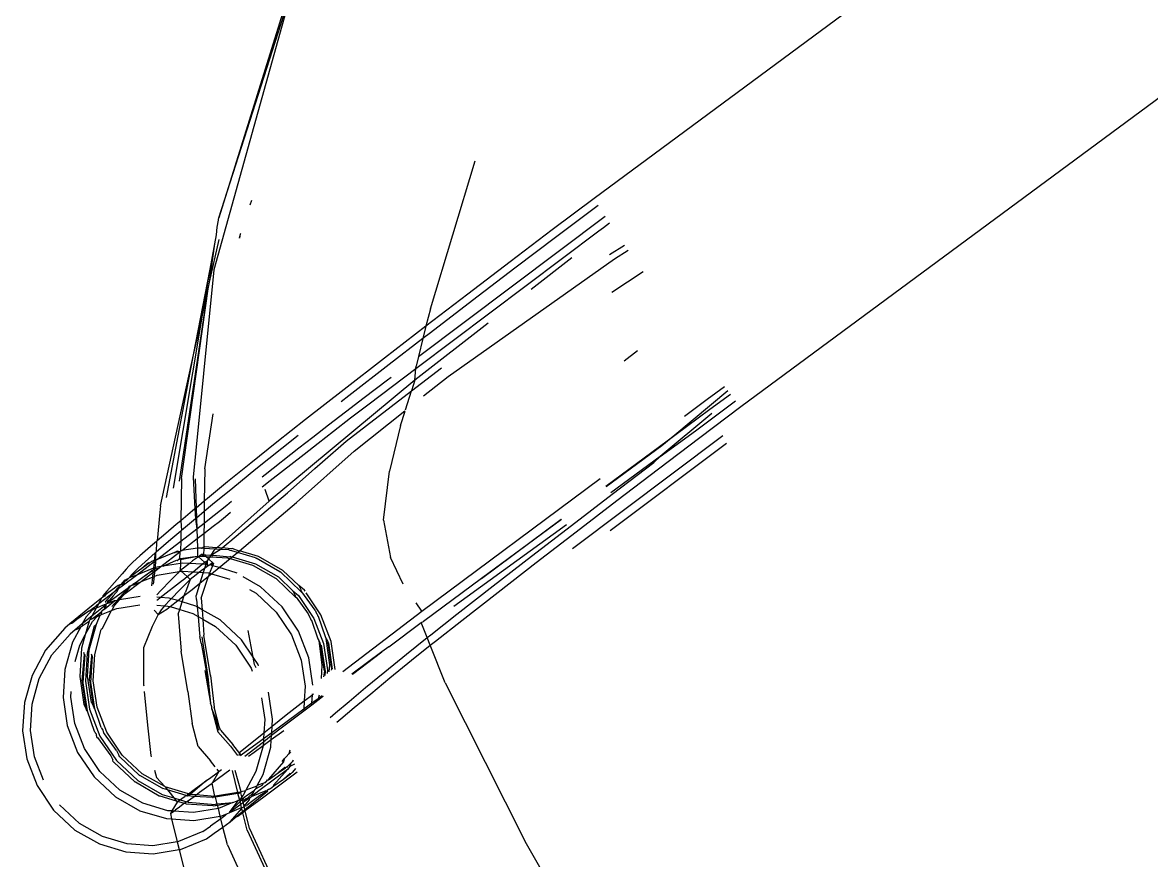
# Model space of a CAD drawing. Header units: millimetres. Extents: x -41292 to 298682, y -22072 to 33155.
# Drawn here: x 31078.5 to 31140.9, y -9449.6 to -9403.2 of the extents above; entities that cross this region are included whole.
import ezdxf

# ---------------------------------------------------------------- set-up
doc = ezdxf.new("R2010")
doc.units = ezdxf.units.MM

# ---------------------------------------------------------------- blocks, each defined once
blk = doc.blocks.new('rmfnasesx')
for p, q in [((58600.432, 6119.459), (58573.377, 6099.459)), ((58558.466, 6117.069), (58552.64, 6098.389)), ((58556.703, 6111.069), (58552.354, 6095.517)), ((58552.64, 6098.389), (58556.703, 6111.069)), ((58581.488, 6087.952), (58608.461, 6107.891)), ((58564.332, 6093.361), (58566.813, 6101.541)), ((58554.436, 6099.356), (58554.351, 6099.086)), ((58573.377, 6099.459), (58571.061, 6097.717)), ((58573.599, 6099.076), (58571.316, 6097.358)), ((58552.627, 6098.3), (58552.64, 6098.389)), ((58563.669, 6090.721), (58573.987, 6098.475)), ((58552.515, 6097.451), (58552.538, 6097.878)), ((58552.538, 6097.878), (58552.615, 6098.261)), ((58552.615, 6098.261), (58552.627, 6098.3)), ((58573.643, 6097.668), (58573.894, 6097.86)), ((58573.894, 6097.86), (58574.229, 6098.111)), ((58552.13, 6094.836), (58552.648, 6097.192)), ((58552.42, 6096.958), (58552.515, 6097.451)), ((58553.779, 6097.267), (58553.837, 6097.5)), ((58553.813, 6097.48), (58553.779, 6097.267)), ((58553.857, 6097.515), (58553.813, 6097.48)), ((58563.596, 6090.116), (58573.643, 6097.668)), ((58571.061, 6097.717), (58568.736, 6095.956)), ((58571.316, 6097.358), (58568.992, 6095.599)), ((58552.13, 6094.836), (58552.42, 6096.958)), ((58552.151, 6095.549), (58552.42, 6096.958)), ((58574.231, 6096.371), (58575.066, 6096.872)), ((58574.51, 6096.131), (58575.253, 6096.6)), ((58565.304, 6089.62), (58574.51, 6096.131)), ((58568.736, 6095.956), (58566.401, 6094.176)), ((58572.138, 6096.175), (58569.896, 6094.427)), ((58552.354, 6095.517), (58551.214, 6084.055)), ((58551.246, 6090.819), (58552.151, 6095.549)), ((58551.729, 6093.017), (58552.151, 6095.549)), ((58568.992, 6095.599), (58566.658, 6093.819)), ((58576.08, 6095.401), (58574.353, 6094.269)), ((58552.048, 6094.465), (58552.13, 6094.836)), ((58550.461, 6083.837), (58552.048, 6094.465)), ((58550.569, 6083.972), (58552.048, 6094.465)), ((58551.729, 6093.017), (58552.048, 6094.465)), ((58566.401, 6094.176), (58564.078, 6092.395)), ((58566.658, 6093.819), (58564.337, 6092.039)), ((58550.136, 6083.439), (58551.729, 6093.017)), ((58551.246, 6090.819), (58551.729, 6093.017)), ((58564.332, 6093.361), (58564.078, 6092.395)), ((58564.078, 6092.395), (58561.791, 6090.631)), ((58567.517, 6092.572), (58563.464, 6089.412)), ((58564.078, 6092.395), (58563.92, 6091.718)), ((58563.92, 6091.718), (58562.052, 6090.279)), ((58563.92, 6091.718), (58563.669, 6090.721)), ((58564.337, 6092.039), (58563.92, 6091.718)), ((58575.784, 6091.042), (58575.033, 6090.474)), ((58549.409, 6082.474), (58551.246, 6090.819)), ((58549.737, 6082.932), (58551.246, 6090.819)), ((58561.791, 6090.631), (58559.563, 6088.904)), ((58562.052, 6090.279), (58559.829, 6088.555)), ((58563.669, 6090.721), (58563.535, 6090.184)), ((58562.229, 6089.085), (58563.523, 6090.061)), ((58563.28, 6088.825), (58564.938, 6090.098)), ((58563.464, 6089.412), (58563.523, 6090.061)), ((58563.523, 6090.061), (58563.535, 6090.184)), ((58563.523, 6090.061), (58563.596, 6090.116)), ((58563.464, 6089.412), (58555.417, 6082.729)), ((58560.673, 6088.456), (58561.954, 6089.428)), ((58560.949, 6088.114), (58562.229, 6089.085)), ((58561.954, 6089.428), (58562.156, 6089.58)), ((58563.464, 6089.412), (58563.28, 6088.825)), ((58563.946, 6088.542), (58565.304, 6089.62)), ((58579.627, 6088.367), (58580.588, 6089.072)), ((58559.563, 6088.904), (58557.42, 6087.234)), ((58559.829, 6088.555), (58559.391, 6088.213)), ((58559.643, 6087.669), (58560.673, 6088.456)), ((58559.668, 6086.051), (58563.28, 6088.825)), ((58562.951, 6087.775), (58563.28, 6088.825)), ((58580.769, 6088.83), (58577.838, 6086.379)), ((58579.776, 6087.813), (58580.91, 6088.643)), ((58559.922, 6087.329), (58560.949, 6088.114)), ((58577.838, 6086.379), (58579.776, 6087.813)), ((58578.367, 6087.431), (58579.627, 6088.367)), ((58578.973, 6086.61), (58581.19, 6088.278)), ((58579.228, 6086.252), (58581.488, 6087.952)), ((58551.857, 6084.521), (58552.32, 6087.558)), ((58557.42, 6087.234), (58555.84, 6085.987)), ((58558.7, 6086.942), (58559.643, 6087.669)), ((58558.98, 6086.604), (58559.922, 6087.329)), ((58560.115, 6085.501), (58562.912, 6087.721)), ((58562.679, 6086.902), (58562.927, 6087.696)), ((58579.892, 6087.574), (58577.035, 6085.189)), ((58557.84, 6086.275), (58558.7, 6086.942)), ((58558.122, 6085.937), (58558.98, 6086.604)), ((58562.679, 6086.902), (58562.065, 6084.381)), ((58577.035, 6085.189), (58578.973, 6086.61)), ((58555.84, 6085.987), (58554.405, 6084.835)), ((58557.02, 6086.358), (58556.114, 6085.643)), ((58557.064, 6085.669), (58557.84, 6086.275)), ((58557.346, 6085.332), (58558.122, 6085.937)), ((58558.367, 6084.895), (58559.668, 6086.051)), ((58580.492, 6086.342), (58572.176, 6080.091)), ((58574.025, 6083.559), (58577.838, 6086.379)), ((58574.261, 6081.108), (58580.687, 6085.939)), ((58576.927, 6084.509), (58579.228, 6086.252)), ((58577.838, 6086.379), (58577.122, 6085.781)), ((58556.114, 6085.643), (58554.682, 6084.495)), ((58555.199, 6084.204), (58557.064, 6085.669)), ((58555.483, 6083.869), (58557.346, 6085.332)), ((58556.934, 6082.654), (58560.115, 6085.501)), ((58577.122, 6085.781), (58574.052, 6083.523)), ((58554.405, 6084.835), (58553.124, 6083.794)), ((58557.94, 6084.527), (58558.367, 6084.895)), ((58577.035, 6085.189), (58574.294, 6083.197)), ((58574.378, 6083.119), (58576.671, 6084.867)), ((58576.671, 6084.867), (58577.035, 6085.189)), ((58551.214, 6084.055), (58551.317, 6082.298)), ((58551.857, 6084.521), (58551.835, 6082.73)), ((58554.682, 6084.495), (58553.404, 6083.455)), ((58555.037, 6084.076), (58555.199, 6084.204)), ((58556.435, 6083.194), (58557.94, 6084.527)), ((58561.739, 6081.683), (58562.065, 6084.381)), ((58574.636, 6082.763), (58576.927, 6084.509)), ((58550.569, 6083.972), (58550.542, 6081.649)), ((58551.325, 6083.956), (58551.378, 6082.349)), ((58553.124, 6083.794), (58552.005, 6082.871)), ((58553.404, 6083.455), (58552.287, 6082.535)), ((58555.033, 6083.514), (58555.483, 6083.869)), ((58563.849, 6076.639), (58573.718, 6083.975)), ((58552.005, 6082.871), (58551.835, 6082.73)), ((58553.249, 6080.495), (58556.435, 6083.194)), ((58555.417, 6082.729), (58555.198, 6083.375)), ((58572.119, 6081.387), (58574.378, 6083.119)), ((58549.396, 6082.278), (58549.375, 6082.093)), ((58549.409, 6082.474), (58549.396, 6082.278)), ((58551.317, 6082.298), (58551.057, 6082.082)), ((58551.378, 6082.349), (58551.317, 6082.298)), ((58551.317, 6082.298), (58551.341, 6081.746)), ((58551.835, 6082.73), (58551.378, 6082.349)), ((58551.378, 6082.349), (58551.397, 6081.792)), ((58551.828, 6082.152), (58551.397, 6081.792)), ((58551.828, 6082.152), (58551.82, 6081.51)), ((58551.835, 6082.73), (58551.828, 6082.152)), ((58552.287, 6082.535), (58551.828, 6082.152)), ((58552.036, 6081.676), (58552.721, 6082.222)), ((58555.417, 6082.729), (58552.542, 6080.167)), ((58552.721, 6082.222), (58553.084, 6082.516)), ((58553.084, 6082.516), (58553.339, 6082.722)), ((58553.788, 6079.986), (58556.934, 6082.654)), ((58572.379, 6081.031), (58574.636, 6082.763)), ((58549.375, 6082.093), (58549.234, 6080.544)), ((58550.542, 6081.649), (58550.287, 6081.435)), ((58551.057, 6082.082), (58550.542, 6081.649)), ((58550.542, 6081.649), (58550.571, 6081.099)), ((58551.341, 6081.746), (58550.571, 6081.099)), ((58551.397, 6081.792), (58551.341, 6081.746)), ((58551.341, 6081.746), (58551.417, 6081.2)), ((58551.397, 6081.792), (58551.417, 6081.2)), ((58551.82, 6081.51), (58552.036, 6081.676)), ((58552.321, 6081.341), (58552.665, 6081.613)), ((58552.665, 6081.613), (58553.006, 6081.887)), ((58553.006, 6081.887), (58553.285, 6082.112)), ((58561.739, 6081.683), (58562.121, 6079.606)), ((58567.155, 6078.449), (58571.56, 6081.735)), ((58571.584, 6081.708), (58567.155, 6078.449)), ((58549.701, 6080.941), (58549.234, 6080.544)), ((58550.287, 6081.435), (58549.701, 6080.941)), ((58550.535, 6081.068), (58549.986, 6080.606)), ((58550.528, 6080.516), (58551.417, 6081.2)), ((58550.535, 6081.068), (58550.528, 6080.516)), ((58550.571, 6081.099), (58550.535, 6081.068)), ((58551.417, 6081.2), (58551.82, 6081.51)), ((58551.417, 6081.2), (58551.435, 6080.659)), ((58551.435, 6080.659), (58551.813, 6080.95)), ((58551.82, 6081.51), (58551.813, 6080.95)), ((58551.813, 6080.95), (58552.321, 6081.341)), ((58551.813, 6080.95), (58551.814, 6080.188)), ((58571.847, 6081.419), (58565.632, 6076.901)), ((58569.918, 6079.69), (58572.119, 6081.387)), ((58570.181, 6079.337), (58572.379, 6081.031)), ((58549.192, 6080.507), (58548.861, 6080.225)), ((58549.986, 6080.606), (58549.178, 6079.918)), ((58549.192, 6080.507), (58549.178, 6079.918)), ((58549.234, 6080.544), (58549.192, 6080.507)), ((58549.2, 6079.494), (58550.528, 6080.516)), ((58550.528, 6080.516), (58550.522, 6079.999)), ((58550.591, 6080.01), (58551.435, 6080.659)), ((58551.435, 6080.659), (58551.452, 6080.13)), ((58552.825, 6080.148), (58553.162, 6080.425)), ((58553.162, 6080.425), (58553.249, 6080.495)), ((58548.275, 6079.713), (58547.892, 6079.362)), ((58548.861, 6080.225), (58548.275, 6079.713)), ((58549.118, 6079.867), (58548.56, 6079.379)), ((58549.118, 6079.867), (58549.069, 6079.441)), ((58549.145, 6079.891), (58549.118, 6079.867)), ((58549.145, 6079.891), (58549.138, 6079.476)), ((58549.178, 6079.918), (58549.145, 6079.891)), ((58550.183, 6079.897), (58549.2, 6079.494)), ((58549.435, 6079.122), (58550.481, 6079.926)), ((58550.183, 6079.897), (58550.22, 6079.884)), ((58550.31, 6079.947), (58550.22, 6079.884)), ((58550.481, 6079.926), (58550.22, 6079.884)), ((58550.352, 6079.972), (58550.31, 6079.947)), ((58550.481, 6079.926), (58550.352, 6079.972)), ((58550.481, 6079.926), (58550.466, 6079.542)), ((58550.521, 6079.957), (58550.481, 6079.926)), ((58550.516, 6079.503), (58551.467, 6079.694)), ((58550.517, 6079.551), (58551.467, 6079.694)), ((58550.521, 6079.957), (58550.591, 6080.01)), ((58550.522, 6079.999), (58550.521, 6079.957)), ((58550.522, 6079.999), (58550.591, 6080.01)), ((58551.452, 6080.13), (58550.591, 6080.01)), ((58551.513, 6079.653), (58551.19, 6079.423)), ((58551.686, 6080.138), (58551.452, 6080.13)), ((58551.452, 6080.13), (58551.454, 6080.082)), ((58551.454, 6080.082), (58551.454, 6079.946)), ((58551.454, 6079.946), (58551.467, 6079.694)), ((58551.513, 6079.653), (58551.467, 6079.694)), ((58551.564, 6079.689), (58551.513, 6079.653)), ((58551.849, 6079.349), (58551.513, 6079.653)), ((58551.683, 6079.773), (58551.564, 6079.689)), ((58551.564, 6079.689), (58551.651, 6079.685)), ((58551.651, 6079.685), (58551.706, 6079.693)), ((58551.651, 6079.685), (58551.68, 6079.683)), ((58551.68, 6079.683), (58551.706, 6079.693)), ((58551.68, 6079.683), (58551.743, 6079.68)), ((58551.799, 6079.785), (58551.683, 6079.773)), ((58551.686, 6080.138), (58551.724, 6080.125)), ((58551.706, 6079.693), (58551.732, 6079.727)), ((58551.706, 6079.693), (58551.743, 6079.68)), ((58551.814, 6080.188), (58551.724, 6080.125)), ((58551.803, 6080.12), (58551.724, 6080.125)), ((58551.732, 6079.727), (58551.799, 6079.785)), ((58551.732, 6079.727), (58551.833, 6079.743)), ((58551.743, 6079.68), (58551.925, 6079.668)), ((58551.803, 6080.12), (58551.799, 6079.785)), ((58551.799, 6079.785), (58551.833, 6079.743)), ((58551.814, 6080.188), (58551.803, 6080.12)), ((58552.441, 6080.077), (58551.803, 6080.12)), ((58551.856, 6080.213), (58551.814, 6080.188)), ((58551.876, 6079.768), (58551.833, 6079.743)), ((58552.514, 6080.141), (58551.856, 6080.213)), ((58551.876, 6079.768), (58552.196, 6079.747)), ((58551.925, 6079.668), (58551.876, 6079.768)), ((58551.925, 6079.668), (58552.137, 6079.654)), ((58552.064, 6079.539), (58551.925, 6079.668)), ((58552.137, 6079.654), (58552.064, 6079.539)), ((58552.196, 6079.747), (58552.137, 6079.654)), ((58552.137, 6079.654), (58552.215, 6079.649)), ((58552.196, 6079.747), (58552.716, 6080.059)), ((58552.358, 6080.002), (58552.196, 6079.747)), ((58552.196, 6079.747), (58552.294, 6079.713)), ((58552.215, 6079.649), (58553.124, 6079.599)), ((58552.294, 6079.713), (58552.325, 6079.738)), ((58552.325, 6079.738), (58553.251, 6079.649)), ((58552.441, 6080.077), (58552.358, 6080.002)), ((58552.514, 6080.141), (58552.441, 6080.077)), ((58552.716, 6080.059), (58552.441, 6080.077)), ((58552.542, 6080.167), (58552.514, 6080.141)), ((58552.794, 6080.123), (58552.542, 6080.167)), ((58552.716, 6080.059), (58552.794, 6080.123)), ((58553.199, 6080.037), (58552.716, 6080.059)), ((58552.825, 6080.148), (58552.794, 6080.123)), ((58553.326, 6080.087), (58552.825, 6080.148)), ((58553.199, 6080.037), (58553.236, 6080.024)), ((58553.674, 6079.892), (58553.236, 6080.024)), ((58553.293, 6079.674), (58553.251, 6079.649)), ((58553.263, 6079.557), (58553.376, 6079.649)), ((58553.293, 6079.674), (58553.376, 6079.649)), ((58553.368, 6080.112), (58553.326, 6080.087)), ((58553.753, 6079.956), (58553.368, 6080.112)), ((58553.376, 6079.649), (58553.674, 6079.892)), ((58553.376, 6079.649), (58554.663, 6079.263)), ((58553.674, 6079.892), (58553.753, 6079.956)), ((58554.66, 6079.599), (58553.674, 6079.892)), ((58553.753, 6079.956), (58553.788, 6079.986)), ((58554.829, 6079.674), (58553.788, 6079.986)), ((58556.181, 6078.902), (58554.829, 6079.674)), ((58567.8, 6078.047), (58569.918, 6079.69)), ((58547.657, 6079.129), (58547.515, 6078.971)), ((58547.892, 6079.362), (58547.657, 6079.129)), ((58548.177, 6079.027), (58547.943, 6078.794)), ((58548.082, 6078.645), (58548.734, 6079.136)), ((58549.021, 6079.028), (58548.082, 6078.645)), ((58548.56, 6079.379), (58548.177, 6079.027)), ((58548.746, 6079.311), (58548.387, 6079.01)), ((58548.783, 6079.297), (58548.387, 6079.01)), ((58548.734, 6079.136), (58549.063, 6079.389)), ((58548.746, 6079.311), (58548.783, 6079.297)), ((58548.81, 6079.315), (58548.783, 6079.297)), ((58548.873, 6079.361), (58548.81, 6079.315)), ((58548.915, 6079.385), (58548.873, 6079.361)), ((58549.069, 6079.441), (58548.915, 6079.385)), ((58549.021, 6079.028), (58548.986, 6078.904)), ((58549.063, 6079.389), (58549.021, 6079.028)), ((58549.119, 6079.068), (58549.021, 6079.028)), ((58549.063, 6079.389), (58549.069, 6079.441)), ((58549.135, 6079.444), (58549.069, 6079.441)), ((58549.081, 6078.849), (58549.342, 6079.049)), ((58549.135, 6079.444), (58549.119, 6079.068)), ((58549.435, 6079.122), (58549.119, 6079.068)), ((58549.119, 6079.068), (58549.119, 6078.992)), ((58549.119, 6078.992), (58549.342, 6079.049)), ((58549.2, 6079.494), (58549.135, 6079.444)), ((58549.138, 6079.476), (58549.135, 6079.444)), ((58549.342, 6079.049), (58549.435, 6079.122)), ((58549.562, 6079.139), (58549.435, 6079.122)), ((58549.562, 6079.139), (58550.296, 6079.468)), ((58550.513, 6079.292), (58549.562, 6079.139)), ((58550.296, 6079.468), (58550.333, 6079.454)), ((58550.333, 6079.454), (58550.423, 6079.518)), ((58550.466, 6079.542), (58550.423, 6079.518)), ((58550.466, 6079.542), (58550.517, 6079.551)), ((58550.466, 6079.542), (58550.516, 6079.503)), ((58550.513, 6079.292), (58550.509, 6078.901)), ((58550.679, 6079.033), (58550.509, 6078.901)), ((58550.516, 6079.503), (58550.513, 6079.292)), ((58550.623, 6079.309), (58550.513, 6079.292)), ((58551.007, 6079.284), (58550.623, 6079.309)), ((58551.007, 6079.284), (58550.679, 6079.033)), ((58551.19, 6079.423), (58551.007, 6079.284)), ((58551.713, 6079.237), (58551.007, 6079.284)), ((58551.212, 6078.827), (58551.713, 6079.237)), ((58551.713, 6079.237), (58551.849, 6079.349)), ((58551.92, 6079.223), (58551.713, 6079.237)), ((58551.92, 6079.223), (58551.841, 6079)), ((58552.107, 6079.189), (58551.841, 6079)), ((58551.849, 6079.349), (58551.992, 6079.425)), ((58551.937, 6079.27), (58551.849, 6079.349)), ((58551.937, 6079.27), (58551.92, 6079.223)), ((58551.993, 6079.218), (58551.92, 6079.223)), ((58551.992, 6079.425), (58551.937, 6079.27)), ((58551.993, 6079.218), (58551.937, 6079.27)), ((58552.064, 6079.539), (58551.992, 6079.425)), ((58551.992, 6079.425), (58551.993, 6079.218)), ((58551.993, 6079.218), (58552.022, 6079.192)), ((58552.022, 6079.192), (58552.107, 6079.189)), ((58552.335, 6079.287), (58552.064, 6079.539)), ((58552.107, 6079.189), (58552.134, 6079.209)), ((58552.288, 6079.163), (58552.13, 6078.749)), ((58552.227, 6079.274), (58552.134, 6079.209)), ((58552.215, 6079.185), (58552.134, 6079.209)), ((58552.215, 6079.185), (58552.335, 6079.287)), ((58552.288, 6079.163), (58552.215, 6079.185)), ((58552.335, 6079.287), (58552.227, 6079.274)), ((58552.234, 6078.718), (58552.647, 6079.055)), ((58552.335, 6079.287), (58552.288, 6079.163)), ((58552.647, 6079.055), (58552.288, 6079.163)), ((58552.647, 6079.055), (58553.263, 6079.557)), ((58553.596, 6078.77), (58552.647, 6079.055)), ((58553.124, 6079.599), (58553.161, 6079.586)), ((58553.161, 6079.586), (58553.263, 6079.557)), ((58553.263, 6079.557), (58554.494, 6079.188)), ((58554.494, 6079.188), (58554.531, 6079.175)), ((58554.531, 6079.175), (58555.761, 6078.464)), ((58554.66, 6079.599), (58554.697, 6079.586)), ((58554.663, 6079.263), (58555.93, 6078.539)), ((58556.011, 6078.827), (58554.697, 6079.586)), ((58562.822, 6078.132), (58562.121, 6079.606)), ((58568.066, 6077.697), (58570.181, 6079.337)), ((58547.294, 6078.713), (58546.589, 6077.912)), ((58547.288, 6078.047), (58548.082, 6078.645)), ((58547.515, 6078.971), (58547.294, 6078.713)), ((58547.562, 6078.425), (58547.516, 6078.392)), ((58547.604, 6078.45), (58547.562, 6078.425)), ((58547.611, 6078.421), (58547.562, 6078.425)), ((58547.611, 6078.421), (58547.579, 6078.378)), ((58547.682, 6078.482), (58547.611, 6078.421)), ((58548.082, 6078.645), (58547.682, 6078.482)), ((58547.697, 6078.512), (58547.682, 6078.482)), ((58547.8, 6078.637), (58547.697, 6078.512)), ((58547.943, 6078.794), (58547.8, 6078.637)), ((58547.856, 6078.624), (58547.8, 6078.637)), ((58548.387, 6079.01), (58547.856, 6078.624)), ((58547.856, 6078.624), (58547.943, 6078.794)), ((58548.591, 6078.617), (58548.06, 6078.231)), ((58548.342, 6078.291), (58548.992, 6078.781)), ((58548.342, 6078.291), (58548.964, 6078.534)), ((58548.591, 6078.617), (58548.949, 6078.918)), ((58548.986, 6078.904), (58548.591, 6078.617)), ((58548.964, 6078.534), (58548.908, 6078.054)), ((58548.949, 6078.918), (58548.986, 6078.904)), ((58548.992, 6078.781), (58548.964, 6078.534)), ((58548.964, 6078.534), (58549.056, 6078.57)), ((58548.986, 6078.904), (58549.008, 6078.919)), ((58548.986, 6078.904), (58548.992, 6078.781)), ((58548.992, 6078.781), (58549.019, 6078.801)), ((58549.076, 6078.968), (58549.008, 6078.919)), ((58549.056, 6078.57), (58549.017, 6078.145)), ((58549.019, 6078.801), (58549.081, 6078.849)), ((58549.081, 6078.849), (58549.056, 6078.57)), ((58549.056, 6078.57), (58549.233, 6078.639)), ((58549.119, 6078.992), (58549.076, 6078.968)), ((58549.076, 6078.968), (58549.081, 6078.849)), ((58549.233, 6078.639), (58550.446, 6078.833)), ((58550.373, 6078.753), (58549.959, 6078.341)), ((58550.446, 6078.833), (58550.373, 6078.753)), ((58550.509, 6078.901), (58550.446, 6078.833)), ((58550.446, 6078.833), (58550.563, 6078.852)), ((58550.563, 6078.852), (58550.509, 6078.901)), ((58550.563, 6078.852), (58550.643, 6078.865)), ((58550.883, 6078.557), (58550.563, 6078.852)), ((58550.643, 6078.865), (58551.212, 6078.827)), ((58550.675, 6078.386), (58550.883, 6078.557)), ((58551.051, 6078.403), (58550.788, 6077.706)), ((58550.883, 6078.557), (58551.212, 6078.827)), ((58551.051, 6078.403), (58550.883, 6078.557)), ((58551.051, 6078.403), (58550.914, 6078.247)), ((58551.221, 6078.534), (58551.051, 6078.403)), ((58551.212, 6078.827), (58551.574, 6078.802)), ((58551.574, 6078.802), (58551.221, 6078.534)), ((58551.734, 6078.924), (58551.574, 6078.802)), ((58551.574, 6078.802), (58551.766, 6078.79)), ((58551.745, 6078.729), (58551.584, 6078.188)), ((58551.584, 6078.188), (58552.068, 6078.587)), ((58551.67, 6077.371), (58552.068, 6078.587)), ((58551.841, 6079), (58551.734, 6078.924)), ((58551.766, 6078.79), (58551.745, 6078.729)), ((58551.841, 6079), (58551.766, 6078.79)), ((58551.766, 6078.79), (58552.06, 6078.77)), ((58552.06, 6078.77), (58552.13, 6078.749)), ((58552.13, 6078.749), (58552.068, 6078.587)), ((58552.068, 6078.587), (58552.234, 6078.718)), ((58552.13, 6078.749), (58552.234, 6078.718)), ((58552.234, 6078.718), (58553.242, 6078.416)), ((58553.644, 6078.743), (58553.596, 6078.77)), ((58554.948, 6077.998), (58553.985, 6078.548)), ((58555.761, 6078.464), (58555.798, 6078.451)), ((58555.798, 6078.451), (58556.87, 6077.431)), ((58555.93, 6078.539), (58556.73, 6077.769)), ((58556.011, 6078.827), (58556.049, 6078.814)), ((58557.195, 6077.725), (58556.049, 6078.814)), ((58557.055, 6078.062), (58556.181, 6078.902)), ((58567.155, 6078.449), (58563.94, 6076.083)), ((58546.589, 6077.912), (58546.445, 6077.753)), ((58547.076, 6078.074), (58546.546, 6077.688)), ((58547.217, 6078.128), (58546.869, 6077.731)), ((58546.869, 6077.731), (58547.116, 6077.918)), ((58547.014, 6077.734), (58547.116, 6077.918)), ((58547.217, 6078.128), (58547.076, 6078.074)), ((58547.116, 6077.918), (58547.288, 6078.047)), ((58547.155, 6077.398), (58547.619, 6077.926)), ((58547.332, 6078.258), (58547.217, 6078.128)), ((58547.288, 6078.047), (58547.442, 6078.289)), ((58547.434, 6078.376), (58547.332, 6078.258)), ((58547.442, 6078.289), (58547.332, 6078.258)), ((58547.619, 6077.926), (58547.361, 6077.74)), ((58547.434, 6078.376), (58547.471, 6078.362)), ((58547.514, 6078.34), (58547.442, 6078.289)), ((58547.464, 6077.63), (58548.296, 6078.257)), ((58547.464, 6077.63), (58547.757, 6078.027)), ((58547.471, 6078.362), (58547.516, 6078.392)), ((58547.516, 6078.392), (58547.514, 6078.34)), ((58547.514, 6078.34), (58547.579, 6078.378)), ((58547.619, 6077.926), (58547.72, 6078.04)), ((58547.757, 6078.027), (58547.619, 6077.926)), ((58547.72, 6078.04), (58547.757, 6078.027)), ((58547.784, 6078.045), (58547.757, 6078.027)), ((58547.847, 6078.09), (58547.784, 6078.045)), ((58547.889, 6078.115), (58547.847, 6078.09)), ((58547.885, 6078.089), (58548.296, 6078.257)), ((58547.889, 6078.115), (58548.296, 6078.257)), ((58548.06, 6078.231), (58547.889, 6078.115)), ((58548.296, 6078.257), (58548.342, 6078.291)), ((58549.427, 6077.798), (58549.206, 6077.545)), ((58549.404, 6077.403), (58550.637, 6078.361)), ((58549.959, 6078.341), (58549.427, 6077.798)), ((58550.491, 6077.828), (58550.008, 6077.338)), ((58550.914, 6078.247), (58550.491, 6077.828)), ((58550.637, 6078.361), (58550.675, 6078.386)), ((58550.723, 6077.505), (58551.165, 6077.846)), ((58551.165, 6077.846), (58551.584, 6078.188)), ((58551.584, 6078.188), (58551.381, 6077.509)), ((58554.327, 6077.846), (58554.697, 6077.635)), ((58556.131, 6076.896), (58554.948, 6077.998)), ((58557.055, 6078.062), (58557.165, 6077.842)), ((58557.364, 6077.8), (58557.055, 6078.062)), ((58557.165, 6077.842), (58557.195, 6077.725)), ((58557.401, 6077.745), (58557.364, 6077.8)), ((58565.789, 6076.479), (58567.8, 6078.047)), ((58546.155, 6077.365), (58545.7, 6076.998)), ((58546.001, 6077.078), (58546.869, 6077.731)), ((58546.064, 6077.198), (58546.001, 6077.078)), ((58546.155, 6077.365), (58546.064, 6077.198)), ((58546.204, 6077.404), (58546.155, 6077.365)), ((58546.224, 6077.494), (58546.204, 6077.404)), ((58546.317, 6077.486), (58546.204, 6077.404)), ((58546.342, 6077.629), (58546.224, 6077.494)), ((58546.371, 6077.547), (58546.317, 6077.486)), ((58546.328, 6076.775), (58546.882, 6077.23)), ((58546.445, 6077.753), (58546.342, 6077.629)), ((58546.869, 6077.731), (58546.364, 6077.156)), ((58546.364, 6077.156), (58546.402, 6077.143)), ((58546.546, 6077.688), (58546.371, 6077.547)), ((58546.489, 6077.07), (58546.576, 6077.236)), ((58546.492, 6077.207), (58546.489, 6077.07)), ((58546.534, 6077.231), (58546.492, 6077.207)), ((58546.576, 6077.236), (58546.534, 6077.231)), ((58546.882, 6077.23), (58546.556, 6077.097)), ((58546.656, 6077.212), (58546.556, 6077.097)), ((58546.695, 6077.37), (58546.576, 6077.236)), ((58546.831, 6077.354), (58546.656, 6077.212)), ((58546.797, 6077.496), (58546.695, 6077.37)), ((58546.717, 6076.898), (58547.029, 6077.254)), ((58546.941, 6077.654), (58546.797, 6077.496)), ((58547.361, 6077.74), (58546.831, 6077.354)), ((58546.882, 6077.23), (58547.029, 6077.254)), ((58546.887, 6076.972), (58547.151, 6077.273)), ((58546.941, 6077.654), (58547.014, 6077.734)), ((58547.029, 6077.254), (58547.155, 6077.398)), ((58547.151, 6077.273), (58547.029, 6077.254)), ((58547.151, 6077.273), (58547.403, 6077.584)), ((58548.286, 6077.455), (58547.151, 6077.273)), ((58547.155, 6077.398), (58547.403, 6077.584)), ((58547.403, 6077.584), (58547.464, 6077.63)), ((58549.404, 6077.403), (58549.205, 6077.417)), ((58549.205, 6077.26), (58549.267, 6077.297)), ((58549.267, 6077.297), (58549.404, 6077.403)), ((58549.899, 6077.371), (58549.404, 6077.403)), ((58549.947, 6077.276), (58549.641, 6076.945)), ((58550.008, 6077.338), (58549.899, 6077.371)), ((58549.939, 6076.898), (58550.368, 6077.23)), ((58550.008, 6077.338), (58549.947, 6077.276)), ((58550.368, 6077.23), (58550.008, 6077.338)), ((58550.368, 6077.23), (58550.723, 6077.505)), ((58550.612, 6077.156), (58550.368, 6077.23)), ((58550.478, 6076.736), (58550.612, 6077.156)), ((58550.612, 6077.156), (58550.723, 6077.505)), ((58551.36, 6076.932), (58550.612, 6077.156)), ((58550.723, 6077.505), (58550.788, 6077.706)), ((58551.395, 6077.3), (58551.381, 6077.509)), ((58551.395, 6077.3), (58551.435, 6076.889)), ((58551.67, 6077.371), (58551.716, 6076.729)), ((58554.697, 6077.635), (58555.806, 6076.602)), ((58556.73, 6077.769), (58556.84, 6077.548)), ((58556.73, 6077.769), (58557.04, 6077.506)), ((58556.84, 6077.548), (58556.87, 6077.431)), ((58556.87, 6077.431), (58556.908, 6077.418)), ((58556.908, 6077.418), (58557.582, 6076.502)), ((58557.04, 6077.506), (58557.891, 6076.24)), ((58557.195, 6077.725), (58557.232, 6077.712)), ((58557.963, 6076.712), (58557.232, 6077.712)), ((58558.273, 6076.449), (58557.455, 6077.664)), ((58566.059, 6076.133), (58568.066, 6077.697)), ((58545.7, 6076.998), (58544.405, 6075.948)), ((58545.445, 6076.644), (58544.798, 6076.182)), ((58545.653, 6076.728), (58545.301, 6076.327)), ((58545.445, 6076.644), (58545.785, 6076.879)), ((58545.653, 6076.728), (58545.445, 6076.644)), ((58545.856, 6076.812), (58545.615, 6076.363)), ((58545.985, 6076.663), (58545.615, 6076.363)), ((58545.649, 6076.251), (58546.081, 6076.552)), ((58545.785, 6076.879), (58545.653, 6076.728)), ((58545.856, 6076.812), (58545.653, 6076.728)), ((58545.785, 6076.879), (58545.878, 6076.945)), ((58546.001, 6077.078), (58545.856, 6076.812)), ((58546.398, 6077.033), (58545.856, 6076.812)), ((58545.878, 6076.945), (58545.881, 6076.988)), ((58545.881, 6076.988), (58546.001, 6077.078)), ((58545.904, 6076.355), (58546.081, 6076.552)), ((58546.364, 6076.97), (58545.985, 6076.663)), ((58546.081, 6076.552), (58546.167, 6076.655)), ((58546.157, 6076.458), (58546.7, 6076.68)), ((58546.157, 6076.458), (58546.167, 6076.655)), ((58546.286, 6076.743), (58546.167, 6076.655)), ((58546.184, 6075.667), (58546.7, 6076.68)), ((58546.286, 6076.743), (58546.328, 6076.775)), ((58546.314, 6076.821), (58546.415, 6076.937)), ((58546.328, 6076.775), (58546.314, 6076.821)), ((58546.398, 6077.033), (58546.364, 6076.97)), ((58546.436, 6077.048), (58546.398, 6077.033)), ((58546.415, 6076.937), (58546.416, 6077.011)), ((58546.416, 6077.011), (58546.436, 6077.048)), ((58546.489, 6077.07), (58546.436, 6077.048)), ((58546.556, 6077.097), (58546.489, 6077.07)), ((58546.7, 6076.68), (58546.737, 6076.695)), ((58546.737, 6076.695), (58546.844, 6076.948)), ((58546.737, 6076.695), (58546.996, 6076.801)), ((58546.887, 6076.972), (58546.844, 6076.948)), ((58546.996, 6076.801), (58548.275, 6077.006)), ((58549.061, 6076.708), (58549.281, 6076.468)), ((58549.204, 6076.977), (58549.641, 6076.945)), ((58549.281, 6076.468), (58549.764, 6076.762)), ((58549.442, 6076.731), (58549.281, 6076.468)), ((58549.641, 6076.945), (58549.442, 6076.731)), ((58549.641, 6076.945), (58549.824, 6076.932)), ((58549.764, 6076.762), (58549.939, 6076.898)), ((58549.824, 6076.932), (58549.939, 6076.898)), ((58549.939, 6076.898), (58550.478, 6076.736)), ((58550.399, 6076.489), (58550.478, 6076.736)), ((58550.478, 6076.736), (58551.194, 6076.522)), ((58551.435, 6076.889), (58551.36, 6076.932)), ((58551.716, 6076.729), (58551.435, 6076.889)), ((58551.435, 6076.889), (58551.488, 6076.354)), ((58551.716, 6076.729), (58551.754, 6076.202)), ((58552.712, 6076.161), (58551.716, 6076.729)), ((58555.806, 6076.602), (58556.658, 6075.336)), ((58557.039, 6075.546), (58556.131, 6076.896)), ((58557.963, 6076.712), (58558.04, 6076.51)), ((58559.491, 6073.312), (58563.849, 6076.639)), ((58563.849, 6076.639), (58563.548, 6077.1)), ((58544.405, 6075.948), (58544.134, 6075.708)), ((58544.405, 6075.948), (58544.567, 6076.01)), ((58544.798, 6076.182), (58544.567, 6076.01)), ((58545.092, 6075.939), (58544.69, 6075.613)), ((58545.08, 6075.845), (58545.474, 6076.102)), ((58545.092, 6075.939), (58545.08, 6075.845)), ((58545.615, 6076.363), (58545.092, 6075.939)), ((58545.301, 6076.327), (58545.092, 6075.939)), ((58545.474, 6076.102), (58545.257, 6075.334)), ((58545.257, 6075.334), (58545.653, 6076.07)), ((58545.474, 6076.102), (58545.507, 6076.163)), ((58545.474, 6074.52), (58545.873, 6075.931)), ((58545.615, 6076.363), (58545.507, 6076.163)), ((58545.507, 6076.163), (58545.649, 6076.251)), ((58545.649, 6076.251), (58545.904, 6076.355)), ((58545.653, 6076.07), (58545.904, 6076.355)), ((58545.873, 6075.931), (58545.785, 6075.839)), ((58545.873, 6075.931), (58546.07, 6076.423)), ((58545.904, 6076.355), (58546.07, 6076.423)), ((58546.07, 6076.423), (58546.157, 6076.458)), ((58549.281, 6076.468), (58548.962, 6075.794)), ((58550.399, 6076.489), (58550.564, 6074.438)), ((58551.194, 6076.522), (58551.488, 6076.354)), ((58551.488, 6076.354), (58551.754, 6076.202)), ((58551.488, 6076.354), (58551.569, 6075.419)), ((58551.754, 6076.202), (58551.817, 6075.325)), ((58551.754, 6076.202), (58552.461, 6075.798)), ((58553.895, 6075.058), (58552.712, 6076.161)), ((58557.582, 6076.502), (58557.659, 6076.301)), ((58557.659, 6076.301), (58557.692, 6076.282)), ((58557.692, 6076.282), (58557.722, 6076.165)), ((58557.722, 6076.165), (58557.759, 6076.152)), ((58557.759, 6076.152), (58558.115, 6075.115)), ((58557.891, 6076.24), (58558.425, 6074.852)), ((58558.04, 6076.51), (58558.073, 6076.491)), ((58558.073, 6076.491), (58558.103, 6076.374)), ((58558.103, 6076.374), (58558.141, 6076.361)), ((58558.532, 6075.232), (58558.141, 6076.361)), ((58558.842, 6074.969), (58558.273, 6076.449)), ((58562.03, 6074.677), (58563.825, 6076.027)), ((58563.825, 6076.027), (58563.94, 6076.083)), ((58564.157, 6075.189), (58563.825, 6076.027)), ((58564.345, 6075.34), (58565.789, 6076.479)), ((58564.62, 6074.997), (58566.059, 6076.133)), ((58544.134, 6075.708), (58543.064, 6074.489)), ((58543.416, 6074.231), (58544.419, 6075.373)), ((58544.69, 6075.613), (58544.419, 6075.373)), ((58545.011, 6075.788), (58544.552, 6074.935)), ((58544.69, 6075.613), (58544.852, 6075.675)), ((58544.852, 6075.675), (58545.011, 6075.788)), ((58544.95, 6074.764), (58545.257, 6075.334)), ((58545.011, 6075.788), (58545.08, 6075.845)), ((58545.257, 6075.334), (58545.049, 6074.597)), ((58545.743, 6075.814), (58545.359, 6074.334)), ((58545.785, 6075.839), (58545.743, 6075.814)), ((58545.784, 6074.256), (58546.141, 6075.643)), ((58546.184, 6075.667), (58546.141, 6075.643)), ((58548.962, 6075.794), (58548.48, 6074.618)), ((58551.569, 6075.419), (58551.593, 6075.282)), ((58551.593, 6075.282), (58551.595, 6075.256)), ((58552.169, 6073.098), (58551.817, 6075.325)), ((58552.461, 6075.798), (58553.571, 6074.765)), ((58554.537, 6074.105), (58554.254, 6075.578)), ((58556.658, 6075.336), (58557.192, 6073.948)), ((58557.609, 6074.066), (58557.039, 6075.546)), ((58564.157, 6075.189), (58564.345, 6075.34)), ((58544.552, 6074.935), (58544.126, 6073.43)), ((58544.694, 6073.859), (58544.95, 6074.764)), ((58551.664, 6074.877), (58551.595, 6075.256)), ((58551.664, 6074.877), (58551.969, 6073.14)), ((58551.689, 6075.232), (58552.037, 6073.01)), ((58553.571, 6074.765), (58554.422, 6073.499)), ((58554.537, 6074.105), (58553.895, 6075.058)), ((58558.115, 6075.115), (58558.161, 6075.023)), ((58558.161, 6075.023), (58558.226, 6074.894)), ((58558.161, 6075.023), (58558.334, 6073.663)), ((58558.226, 6074.894), (58558.235, 6074.83)), ((58558.235, 6074.83), (58558.256, 6074.777)), ((58558.256, 6074.777), (58558.293, 6074.764)), ((58558.256, 6074.777), (58558.445, 6073.442)), ((58558.293, 6074.764), (58558.512, 6073.312)), ((58558.425, 6074.852), (58558.644, 6073.4)), ((58558.578, 6075.141), (58558.532, 6075.232)), ((58558.767, 6073.683), (58558.578, 6075.141)), ((58558.578, 6075.141), (58558.643, 6075.011)), ((58558.643, 6075.011), (58558.653, 6074.946)), ((58558.653, 6074.946), (58558.672, 6074.895)), ((58558.672, 6074.895), (58558.71, 6074.881)), ((58558.877, 6073.462), (58558.672, 6074.895)), ((58558.927, 6073.438), (58558.71, 6074.881)), ((58559.074, 6073.43), (58558.842, 6074.969)), ((58562.03, 6074.677), (58561.653, 6074.399)), ((58563.017, 6074.275), (58564.157, 6075.189)), ((58563.294, 6073.934), (58564.326, 6074.762)), ((58564.326, 6074.762), (58564.157, 6075.189)), ((58564.326, 6074.762), (58564.62, 6074.997)), ((58565.146, 6072.691), (58564.326, 6074.762)), ((58543.064, 6074.489), (58542.314, 6073.097)), ((58542.713, 6072.925), (58543.416, 6074.231)), ((58545.049, 6074.597), (58544.951, 6073.04)), ((58545.19, 6074.259), (58545.062, 6072.818)), ((58545.227, 6074.246), (58545.129, 6072.688)), ((58545.159, 6074.376), (58545.19, 6074.259)), ((58545.19, 6074.259), (58545.227, 6074.246)), ((58545.359, 6074.334), (58545.261, 6072.776)), ((58545.383, 6073.06), (58545.474, 6074.52)), ((58545.494, 6072.838), (58545.615, 6074.182)), ((58545.56, 6072.709), (58545.652, 6074.168)), ((58545.585, 6074.298), (58545.615, 6074.182)), ((58545.615, 6074.182), (58545.652, 6074.168)), ((58545.693, 6072.797), (58545.784, 6074.256)), ((58548.48, 6074.618), (58548.48, 6072.573)), ((58550.933, 6072.206), (58550.564, 6074.438)), ((58554.615, 6073.696), (58554.537, 6074.105)), ((58554.804, 6073.708), (58554.537, 6074.105)), ((58557.837, 6072.551), (58557.609, 6074.066)), ((58561.653, 6074.399), (58559.984, 6073.172)), ((58560.017, 6073.163), (58561.653, 6074.399)), ((58561.815, 6073.296), (58563.017, 6074.275)), ((58544.126, 6073.43), (58544.028, 6071.872)), ((58554.422, 6073.499), (58554.487, 6073.329)), ((58554.703, 6073.507), (58554.615, 6073.696)), ((58554.838, 6073.619), (58554.804, 6073.708)), ((58557.192, 6073.948), (58557.411, 6072.496)), ((58558.334, 6073.663), (58558.288, 6072.918)), ((58558.445, 6073.442), (58558.475, 6073.325)), ((58558.742, 6073.287), (58558.767, 6073.683)), ((58558.872, 6073.394), (58558.877, 6073.462)), ((58562.095, 6072.958), (58563.294, 6073.934)), ((58542.314, 6073.097), (58541.889, 6071.591)), ((58542.314, 6071.514), (58542.713, 6072.925)), ((58544.951, 6073.04), (58545.185, 6071.491)), ((58545.062, 6072.818), (58545.092, 6072.702)), ((58545.602, 6071.607), (58545.383, 6073.06)), ((58545.494, 6072.838), (58545.523, 6072.722)), ((58545.912, 6071.344), (58545.693, 6072.797)), ((58551.858, 6073.362), (58552.179, 6071.557)), ((58551.999, 6073.023), (58551.969, 6073.14)), ((58552.037, 6073.01), (58551.999, 6073.023)), ((58551.999, 6073.023), (58552.179, 6071.557)), ((58552.037, 6073.01), (58552.179, 6071.557)), ((58552.169, 6073.098), (58552.388, 6071.343)), ((58558.475, 6073.325), (58558.419, 6073.025)), ((58558.475, 6073.325), (58558.512, 6073.312)), ((58558.512, 6073.312), (58558.498, 6073.089)), ((58558.644, 6073.4), (58558.632, 6073.198)), ((58560.751, 6072.421), (58561.815, 6073.296)), ((58561.033, 6072.083), (58562.095, 6072.958)), ((58544.46, 6071.893), (58544.48, 6072.216)), ((58545.092, 6072.702), (58545.129, 6072.688)), ((58545.092, 6072.702), (58545.296, 6071.269)), ((58545.129, 6072.688), (58545.363, 6071.139)), ((58545.261, 6072.776), (58545.495, 6071.227)), ((58545.523, 6072.722), (58545.56, 6072.709)), ((58545.713, 6071.386), (58545.523, 6072.722)), ((58545.78, 6071.257), (58545.56, 6072.709)), ((58548.48, 6072.573), (58548.485, 6072.521)), ((58548.516, 6072.202), (58548.699, 6070.356)), ((58550.933, 6072.206), (58551.16, 6070.448)), ((58555.607, 6070.678), (58555.381, 6072.177)), ((58557.411, 6072.496), (58557.36, 6071.685)), ((58559.839, 6071.661), (58560.751, 6072.421)), ((58565.146, 6072.691), (58569.574, 6063.914)), ((58541.889, 6071.591), (58541.791, 6070.034)), ((58544.028, 6071.872), (58544.262, 6070.323)), ((58544.679, 6070.441), (58544.46, 6071.893)), ((58545.602, 6071.607), (58545.713, 6071.386)), ((58552.235, 6071.409), (58552.179, 6071.557)), ((58554.994, 6071.858), (58555.175, 6070.659)), ((58556.353, 6070.916), (58557.36, 6071.685)), ((58557.36, 6071.685), (58557.331, 6071.223)), ((58557.782, 6071.554), (58557.331, 6071.223)), ((58557.36, 6071.685), (58557.812, 6072.03)), ((58557.777, 6071.478), (58558.109, 6071.727)), ((58557.777, 6071.478), (58557.782, 6071.554)), ((58557.782, 6071.554), (58557.812, 6072.03)), ((58558.132, 6071.811), (58557.782, 6071.554)), ((58557.812, 6072.03), (58557.816, 6072.087)), ((58557.812, 6072.03), (58557.871, 6072.075)), ((58558.109, 6071.727), (58558.368, 6071.923)), ((58558.132, 6071.811), (58558.109, 6071.727)), ((58558.187, 6072.006), (58558.132, 6071.811)), ((58558.345, 6071.966), (58558.132, 6071.811)), ((58558.345, 6071.966), (58558.368, 6071.923)), ((58558.368, 6071.923), (58558.414, 6071.957)), ((58559.092, 6071.032), (58559.839, 6071.661)), ((58560.123, 6071.324), (58561.033, 6072.083)), ((58542.223, 6070.054), (58542.314, 6071.514)), ((58545.185, 6071.491), (58545.296, 6071.269)), ((58545.296, 6071.269), (58545.326, 6071.152)), ((58545.326, 6071.152), (58545.363, 6071.139)), ((58545.363, 6071.139), (58545.754, 6070.011)), ((58545.495, 6071.227), (58546.064, 6069.747)), ((58545.713, 6071.386), (58545.742, 6071.27)), ((58545.742, 6071.27), (58545.78, 6071.257)), ((58546.135, 6070.22), (58545.78, 6071.257)), ((58546.446, 6069.957), (58545.912, 6071.344)), ((58552.243, 6071.354), (58552.235, 6071.409)), ((58552.255, 6071.253), (58552.243, 6071.354)), ((58552.255, 6071.253), (58552.588, 6069.971)), ((58552.255, 6071.253), (58552.614, 6070.065)), ((58552.664, 6070.277), (58552.255, 6071.253)), ((58552.664, 6070.277), (58552.388, 6071.343)), ((58557.331, 6071.223), (58555.559, 6069.923)), ((58555.583, 6070.294), (58556.353, 6070.916)), ((58556.155, 6070.258), (58557.326, 6071.138)), ((58557.326, 6071.138), (58557.777, 6071.478)), ((58557.331, 6071.223), (58557.326, 6071.138)), ((58558.784, 6070.773), (58559.092, 6071.032)), ((58559.375, 6070.697), (58560.123, 6071.324)), ((58544.262, 6070.323), (58544.831, 6068.844)), ((58545.213, 6069.053), (58544.679, 6070.441)), ((58548.699, 6070.356), (58548.873, 6068.666)), ((58551.492, 6069.169), (58551.16, 6070.448)), ((58555.175, 6070.659), (58555.129, 6069.928)), ((58555.129, 6069.928), (58555.583, 6070.294)), ((58555.559, 6069.923), (58555.583, 6070.294)), ((58555.583, 6070.294), (58555.607, 6070.678)), ((58559.15, 6070.507), (58559.375, 6070.697)), ((58541.791, 6070.034), (58542.025, 6068.485)), ((58542.442, 6068.602), (58542.223, 6070.054)), ((58545.754, 6070.011), (58545.779, 6069.974)), ((58545.779, 6069.974), (58545.801, 6069.917)), ((58545.801, 6069.917), (58545.854, 6069.863)), ((58545.854, 6069.863), (58545.865, 6069.789)), ((58545.865, 6069.789), (58545.895, 6069.673)), ((58545.895, 6069.673), (58545.932, 6069.66)), ((58546.064, 6069.747), (58546.973, 6068.397)), ((58546.135, 6070.22), (58546.161, 6070.183)), ((58546.161, 6070.183), (58546.183, 6070.125)), ((58546.183, 6070.125), (58546.235, 6070.072)), ((58546.235, 6070.072), (58546.246, 6069.999)), ((58546.246, 6069.999), (58546.276, 6069.882)), ((58546.276, 6069.882), (58546.314, 6069.869)), ((58546.987, 6068.955), (58546.314, 6069.869)), ((58547.297, 6068.691), (58546.446, 6069.957)), ((58552.588, 6069.971), (58553.277, 6069.178)), ((58552.721, 6070.066), (58552.664, 6070.277)), ((58552.721, 6070.066), (58553.41, 6069.27)), ((58553.815, 6068.867), (58555.129, 6069.928)), ((58555.098, 6069.434), (58555.551, 6069.787)), ((58555.129, 6069.928), (58555.108, 6069.592)), ((58555.559, 6069.923), (58555.108, 6069.592)), ((58556.226, 6070.038), (58555.535, 6069.532)), ((58555.535, 6069.532), (58555.551, 6069.787)), ((58555.551, 6069.787), (58556.155, 6070.258)), ((58555.551, 6069.787), (58555.559, 6069.923)), ((58546.064, 6067.787), (58545.213, 6069.053)), ((58545.932, 6069.66), (58546.663, 6068.66)), ((58551.492, 6069.169), (58552.182, 6068.373)), ((58553.277, 6069.178), (58553.673, 6068.671)), ((58553.789, 6068.784), (58553.41, 6069.27)), ((58554.961, 6069.484), (58553.865, 6068.687)), ((58554.072, 6068.635), (58555.098, 6069.434)), ((58555.083, 6069.198), (58554.594, 6068.844)), ((58555.083, 6069.198), (58554.684, 6067.787)), ((58555.108, 6069.592), (58554.961, 6069.484)), ((58555.535, 6069.532), (58555.083, 6069.198)), ((58555.098, 6069.434), (58555.083, 6069.198)), ((58555.083, 6067.616), (58555.509, 6069.122)), ((58555.108, 6069.592), (58555.098, 6069.434)), ((58555.509, 6069.122), (58555.535, 6069.532)), ((58542.025, 6068.485), (58542.594, 6067.005)), ((58542.941, 6067.306), (58542.442, 6068.602)), ((58544.831, 6068.844), (58545.74, 6067.493)), ((58546.663, 6068.66), (58546.773, 6068.439)), ((58546.803, 6068.322), (58546.773, 6068.439)), ((58546.987, 6068.955), (58547.098, 6068.732)), ((58547.098, 6068.732), (58547.128, 6068.616)), ((58547.128, 6068.616), (58547.165, 6068.603)), ((58548.237, 6067.583), (58547.165, 6068.603)), ((58548.407, 6067.658), (58547.297, 6068.691)), ((58548.873, 6068.666), (58548.893, 6068.592)), ((58553.746, 6068.664), (58553.761, 6068.695)), ((58553.761, 6068.695), (58553.789, 6068.784)), ((58553.789, 6068.784), (58553.815, 6068.867)), ((58553.865, 6068.687), (58553.789, 6068.784)), ((58553.831, 6068.661), (58553.865, 6068.687)), ((58554.594, 6068.844), (58554.282, 6068.616)), ((58556.138, 6068.345), (58556.256, 6068.478)), ((58556.256, 6068.478), (58556.218, 6068.321)), ((58556.358, 6068.602), (58556.256, 6068.478)), ((58556.358, 6068.602), (58556.5, 6068.76)), ((58556.569, 6068.973), (58556.5, 6068.76)), ((58556.601, 6068.872), (58556.5, 6068.76)), ((58556.747, 6068.421), (58556.699, 6068.325)), ((58546.803, 6068.322), (58546.84, 6068.309)), ((58546.84, 6068.309), (58547.986, 6067.22)), ((58546.973, 6068.397), (58548.156, 6067.295)), ((58549.089, 6067.868), (58549.201, 6067.456)), ((58552.436, 6068.046), (58552.182, 6068.373)), ((58553.238, 6067.857), (58552.264, 6067.146)), ((58552.636, 6067.789), (58552.541, 6067.912)), ((58552.636, 6067.789), (58552.778, 6067.893)), ((58553.688, 6066.625), (58553.387, 6067.845)), ((58553.871, 6066.654), (58553.545, 6067.833)), ((58556.431, 6067.903), (58554.843, 6066.708)), ((58556.218, 6068.321), (58555.379, 6067.365)), ((58555.666, 6067.031), (58556.431, 6067.903)), ((58556.278, 6068.007), (58555.92, 6067.705)), ((58555.92, 6067.705), (58556.315, 6067.993)), ((58556.315, 6067.993), (58556.278, 6068.007)), ((58556.315, 6067.993), (58556.355, 6068.019)), ((58556.355, 6068.019), (58556.406, 6068.056)), ((58556.406, 6068.056), (58556.448, 6068.081)), ((58556.423, 6068.01), (58556.448, 6068.081)), ((58556.57, 6068.062), (58556.431, 6067.903)), ((58556.644, 6068.268), (58556.448, 6068.081)), ((58556.57, 6068.062), (58556.644, 6068.268)), ((58556.819, 6068.196), (58556.57, 6068.062)), ((58556.644, 6068.268), (58556.699, 6068.325)), ((58556.699, 6068.325), (58556.757, 6068.39)), ((58556.733, 6067.746), (58556.896, 6067.956)), ((58545.74, 6067.493), (58546.923, 6066.391)), ((58547.174, 6066.754), (58546.064, 6067.787)), ((58547.986, 6067.22), (58548.024, 6067.207)), ((58548.024, 6067.207), (58549.338, 6066.448)), ((58548.156, 6067.295), (58549.508, 6066.522)), ((58548.237, 6067.583), (58548.275, 6067.57)), ((58549.504, 6066.859), (58548.275, 6067.57)), ((58549.646, 6066.949), (58548.407, 6067.658)), ((58549.201, 6067.456), (58549.646, 6066.949)), ((58551.947, 6067.282), (58551.044, 6066.523)), ((58551.27, 6066.784), (58551.947, 6067.282)), ((58551.947, 6067.282), (58552.2, 6067.461)), ((58552.2, 6067.461), (58552.464, 6067.661)), ((58552.636, 6067.789), (58552.264, 6067.146)), ((58552.464, 6067.661), (58552.636, 6067.789)), ((58554.684, 6067.787), (58554.131, 6066.76)), ((58554.761, 6067.017), (58555.083, 6067.616)), ((58555.113, 6067.133), (58555.177, 6067.179)), ((58556.961, 6067.754), (58555.128, 6066.373)), ((58555.219, 6067.203), (58555.177, 6067.179)), ((58555.177, 6067.179), (58555.215, 6067.178)), ((58555.267, 6067.238), (58555.215, 6067.178)), ((58555.267, 6067.238), (58555.219, 6067.203)), ((58555.267, 6067.238), (58555.336, 6067.334)), ((58555.336, 6067.334), (58555.389, 6067.319)), ((58555.379, 6067.365), (58555.389, 6067.319)), ((58555.389, 6067.319), (58555.92, 6067.705)), ((58555.675, 6066.985), (58556.205, 6067.371)), ((58556.205, 6067.371), (58556.564, 6067.672)), ((58556.205, 6067.371), (58556.601, 6067.658)), ((58556.601, 6067.658), (58556.564, 6067.672)), ((58556.628, 6067.676), (58556.601, 6067.658)), ((58556.691, 6067.722), (58556.628, 6067.676)), ((58556.691, 6067.722), (58556.733, 6067.746)), ((58542.594, 6067.005), (58543.503, 6065.654)), ((58548.441, 6066.03), (58547.174, 6066.754)), ((58549.504, 6066.859), (58549.542, 6066.846)), ((58549.807, 6066.766), (58549.542, 6066.846)), ((58549.674, 6066.934), (58549.646, 6066.949)), ((58550.954, 6066.55), (58549.674, 6066.934)), ((58549.674, 6066.934), (58549.807, 6066.766)), ((58549.807, 6066.766), (58549.883, 6066.68)), ((58550.831, 6066.459), (58549.807, 6066.766)), ((58549.883, 6066.68), (58550.151, 6066.329)), ((58550.874, 6066.448), (58550.954, 6066.55)), ((58550.954, 6066.55), (58551.27, 6066.784)), ((58551.044, 6066.523), (58550.954, 6066.55)), ((58551.387, 6066.5), (58551.575, 6066.64)), ((58551.575, 6066.64), (58551.829, 6066.822)), ((58551.829, 6066.822), (58552.092, 6067.019)), ((58552.092, 6067.019), (58552.264, 6067.146)), ((58552.42, 6066.403), (58552.264, 6067.146)), ((58553.694, 6066.577), (58552.459, 6066.361)), ((58553.688, 6066.625), (58552.461, 6066.428)), ((58553.694, 6066.577), (58552.461, 6066.428)), ((58553.83, 6066.629), (58553.688, 6066.625)), ((58553.694, 6066.577), (58553.688, 6066.625)), ((58553.694, 6066.577), (58553.739, 6066.566)), ((58553.78, 6066.253), (58553.694, 6066.577)), ((58553.83, 6066.629), (58553.739, 6066.566)), ((58553.871, 6066.654), (58553.83, 6066.629)), ((58553.847, 6066.61), (58553.871, 6066.654)), ((58553.902, 6066.391), (58553.847, 6066.61)), ((58554.108, 6066.717), (58553.871, 6066.654)), ((58554.108, 6066.717), (58553.981, 6066.482)), ((58554.131, 6066.76), (58554.108, 6066.717)), ((58554.737, 6066.973), (58554.131, 6066.76)), ((58554.599, 6066.716), (58554.16, 6066.442)), ((58554.238, 6066.328), (58554.544, 6066.629)), ((58554.448, 6066.413), (58555.252, 6066.736)), ((58554.843, 6066.708), (58554.448, 6066.413)), ((58554.448, 6066.413), (58554.544, 6066.629)), ((58554.544, 6066.629), (58554.599, 6066.716)), ((58554.599, 6066.716), (58554.639, 6066.79)), ((58554.691, 6066.828), (58554.639, 6066.79)), ((58555.047, 6067.036), (58554.691, 6066.828)), ((58554.691, 6066.828), (58554.737, 6066.973)), ((58554.761, 6067.017), (58554.737, 6066.973)), ((58555.049, 6067.129), (58554.761, 6067.017)), ((58554.828, 6066.294), (58555.333, 6066.701)), ((58555.333, 6066.701), (58554.894, 6066.435)), ((58555.047, 6067.036), (58555.087, 6067.116)), ((58555.049, 6067.129), (58555.087, 6067.116)), ((58555.087, 6067.116), (58555.113, 6067.133)), ((58555.252, 6066.736), (58555.29, 6066.723)), ((58555.29, 6066.723), (58555.317, 6066.74)), ((58555.38, 6066.786), (58555.317, 6066.74)), ((58555.317, 6066.74), (58555.333, 6066.701)), ((58555.422, 6066.81), (58555.38, 6066.786)), ((58555.422, 6066.81), (58555.5, 6066.843)), ((58555.5, 6066.843), (58555.675, 6066.985)), ((58555.675, 6066.985), (58555.666, 6067.031)), ((58544.937, 6064.915), (58543.833, 6065.943)), ((58546.923, 6066.391), (58548.275, 6065.619)), ((58549.811, 6065.619), (58548.441, 6066.03)), ((58549.338, 6066.448), (58549.376, 6066.435)), ((58549.376, 6066.435), (58550.275, 6066.167)), ((58549.508, 6066.522), (58550.151, 6066.329)), ((58550.331, 6066.095), (58550.043, 6065.604)), ((58550.151, 6066.329), (58550.275, 6066.167)), ((58550.151, 6066.329), (58550.507, 6066.223)), ((58550.275, 6066.167), (58550.331, 6066.095)), ((58550.275, 6066.167), (58550.385, 6066.134)), ((58550.385, 6066.134), (58550.331, 6066.095)), ((58550.741, 6066.027), (58550.384, 6065.767)), ((58550.507, 6066.223), (58550.385, 6066.134)), ((58550.385, 6066.134), (58550.741, 6066.027)), ((58550.507, 6066.223), (58550.616, 6066.305)), ((58550.507, 6066.223), (58550.862, 6066.116)), ((58550.616, 6066.305), (58550.758, 6066.406)), ((58550.862, 6066.116), (58550.741, 6066.027)), ((58550.741, 6066.027), (58550.799, 6066.01)), ((58550.831, 6066.459), (58550.758, 6066.406)), ((58550.799, 6066.01), (58550.837, 6065.996)), ((58550.874, 6066.448), (58550.831, 6066.459)), ((58550.837, 6065.996), (58552.312, 6065.909)), ((58550.897, 6066.144), (58550.862, 6066.116)), ((58550.874, 6066.448), (58550.912, 6066.435)), ((58550.897, 6066.144), (58551.266, 6066.411)), ((58550.897, 6066.144), (58550.969, 6066.084)), ((58551.044, 6066.523), (58550.912, 6066.435)), ((58551.266, 6066.411), (58550.912, 6066.435)), ((58550.969, 6066.084), (58550.927, 6066.059)), ((58550.969, 6066.084), (58552.439, 6065.959)), ((58551.387, 6066.5), (58551.044, 6066.523)), ((58551.266, 6066.411), (58551.387, 6066.5)), ((58552.292, 6066.354), (58551.266, 6066.411)), ((58552.42, 6066.403), (58551.387, 6066.5)), ((58552.292, 6066.354), (58552.329, 6066.34)), ((58552.459, 6066.361), (58552.329, 6066.34)), ((58552.349, 6065.896), (58552.565, 6065.93)), ((58552.461, 6066.428), (58552.42, 6066.403)), ((58552.459, 6066.361), (58552.42, 6066.403)), ((58552.481, 6065.984), (58552.439, 6065.959)), ((58552.549, 6065.995), (58552.459, 6066.361)), ((58552.481, 6065.984), (58552.549, 6065.995)), ((58552.549, 6065.995), (58553.411, 6066.066)), ((58552.565, 6065.93), (58552.549, 6065.995)), ((58552.565, 6065.93), (58553.411, 6066.066)), ((58552.623, 6065.744), (58552.565, 6065.93)), ((58553.411, 6066.066), (58552.623, 6065.744)), ((58553.249, 6065.579), (58553.811, 6066.13)), ((58553.65, 6066.104), (58553.249, 6065.579)), ((58553.411, 6066.066), (58553.606, 6066.146)), ((58553.851, 6065.969), (58553.411, 6065.641)), ((58553.606, 6066.146), (58553.68, 6066.176)), ((58553.606, 6066.146), (58553.65, 6066.104)), ((58553.65, 6066.104), (58553.677, 6066.135)), ((58553.677, 6066.135), (58553.718, 6066.182)), ((58553.68, 6066.176), (58553.677, 6066.135)), ((58553.718, 6066.182), (58553.68, 6066.176)), ((58553.789, 6066.22), (58553.718, 6066.182)), ((58553.795, 6066.194), (58553.718, 6066.182)), ((58553.789, 6066.22), (58553.78, 6066.253)), ((58553.902, 6066.391), (58553.789, 6066.22)), ((58553.795, 6066.194), (58553.789, 6066.22)), ((58553.818, 6066.159), (58553.795, 6066.194)), ((58553.856, 6066.186), (58553.795, 6066.194)), ((58553.811, 6066.13), (58553.818, 6066.159)), ((58553.811, 6066.13), (58553.853, 6066.137)), ((58553.851, 6065.969), (58553.811, 6066.13)), ((58553.856, 6066.186), (58553.818, 6066.159)), ((58553.818, 6066.159), (58553.853, 6066.137)), ((58553.982, 6066.066), (58553.851, 6065.969)), ((58553.895, 6065.788), (58553.851, 6065.969)), ((58553.853, 6066.137), (58553.856, 6066.186)), ((58553.889, 6066.209), (58553.856, 6066.186)), ((58553.938, 6066.244), (58553.889, 6066.209)), ((58553.889, 6066.209), (58553.943, 6066.199)), ((58553.981, 6066.482), (58553.902, 6066.391)), ((58553.938, 6066.244), (58553.902, 6066.391)), ((58553.985, 6066.3), (58553.938, 6066.244)), ((58553.985, 6066.224), (58553.938, 6066.244)), ((58553.985, 6066.224), (58553.943, 6066.199)), ((58553.96, 6066.156), (58553.985, 6066.224)), ((58553.982, 6066.066), (58553.96, 6066.156)), ((58554.347, 6066.338), (58553.982, 6066.066)), ((58554.029, 6065.876), (58553.982, 6066.066)), ((58554.16, 6066.442), (58553.985, 6066.3)), ((58553.985, 6066.224), (58554.021, 6066.205)), ((58554.021, 6066.205), (58554.106, 6066.274)), ((58554.029, 6065.876), (58554.334, 6066.223)), ((58554.077, 6065.685), (58554.828, 6066.294)), ((58555.128, 6066.373), (58554.096, 6065.605)), ((58554.106, 6066.274), (58554.238, 6066.328)), ((58554.364, 6066.049), (58554.189, 6065.908)), ((58554.238, 6066.328), (58554.347, 6066.338)), ((58554.334, 6066.223), (58554.347, 6066.338)), ((58554.347, 6066.338), (58554.409, 6066.364)), ((58554.894, 6066.435), (58554.364, 6066.049)), ((58554.409, 6066.364), (58554.425, 6066.396)), ((58554.425, 6066.396), (58554.448, 6066.413)), ((58543.503, 6065.654), (58544.686, 6064.552)), ((58548.275, 6065.619), (58549.736, 6065.181)), ((58550.043, 6065.604), (58549.811, 6065.619)), ((58550.043, 6065.604), (58549.957, 6065.456)), ((58549.957, 6065.456), (58550.15, 6065.597)), ((58549.957, 6065.456), (58550.03, 6065.161)), ((58550.15, 6065.597), (58550.043, 6065.604)), ((58550.15, 6065.597), (58550.242, 6065.666)), ((58551.228, 6065.525), (58550.15, 6065.597)), ((58550.384, 6065.767), (58550.242, 6065.666)), ((58552.623, 6065.744), (58551.228, 6065.525)), ((58551.248, 6065.08), (58552.717, 6065.316)), ((58552.312, 6065.909), (58552.349, 6065.896)), ((58552.717, 6065.316), (58552.623, 6065.744)), ((58552.717, 6065.316), (58552.752, 6065.321)), ((58552.753, 6065.171), (58552.717, 6065.316)), ((58552.752, 6065.321), (58553.08, 6065.455)), ((58552.978, 6065.339), (58552.753, 6065.171)), ((58553.08, 6065.455), (58552.978, 6065.339)), ((58553.08, 6065.455), (58553.245, 6065.522)), ((58553.245, 6065.522), (58553.895, 6065.788)), ((58553.245, 6065.522), (58553.249, 6065.579)), ((58553.411, 6065.641), (58553.249, 6065.579)), ((58553.264, 6065.005), (58553.908, 6065.738)), ((58553.534, 6065.245), (58553.947, 6065.58)), ((58553.696, 6065.307), (58553.534, 6065.245)), ((58553.965, 6065.507), (58553.696, 6065.307)), ((58553.895, 6065.788), (58553.983, 6065.823)), ((58553.908, 6065.738), (58553.895, 6065.788)), ((58553.947, 6065.58), (58553.908, 6065.738)), ((58553.947, 6065.58), (58554.077, 6065.685)), ((58553.965, 6065.507), (58553.947, 6065.58)), ((58554.096, 6065.605), (58553.965, 6065.507)), ((58554.205, 6064.536), (58553.965, 6065.507)), ((58553.983, 6065.823), (58554.029, 6065.876)), ((58554.029, 6065.876), (58554.189, 6065.908)), ((58554.077, 6065.685), (58554.029, 6065.876)), ((58554.096, 6065.605), (58554.077, 6065.685)), ((58554.337, 6064.631), (58554.096, 6065.605)), ((58546.204, 6064.191), (58544.937, 6064.915)), ((58549.736, 6065.181), (58550.03, 6065.161)), ((58550.03, 6065.161), (58551.248, 6065.08)), ((58550.03, 6065.161), (58550.342, 6063.903)), ((58551.749, 6064.462), (58552.182, 6064.764)), ((58552.753, 6065.171), (58552.182, 6064.764)), ((58552.386, 6064.371), (58552.866, 6064.714)), ((58552.866, 6064.714), (58552.753, 6065.171)), ((58552.866, 6064.714), (58553.264, 6065.005)), ((58553.109, 6063.735), (58552.866, 6064.714)), ((58553.264, 6065.005), (58553.534, 6065.245)), ((58544.686, 6064.552), (58546.038, 6063.78)), ((58547.574, 6063.781), (58546.204, 6064.191)), ((58551.749, 6064.462), (58550.402, 6063.912)), ((58550.515, 6063.482), (58551.952, 6064.069)), ((58551.952, 6064.069), (58552.386, 6064.371)), ((58554.205, 6064.536), (58558.307, 6055.646)), ((58554.337, 6064.631), (58558.439, 6055.743)), ((58546.038, 6063.78), (58547.499, 6063.342)), ((58548.992, 6063.686), (58547.574, 6063.781)), ((58550.342, 6063.903), (58548.992, 6063.686)), ((58549.012, 6063.241), (58550.449, 6063.472)), ((58550.402, 6063.912), (58550.342, 6063.903)), ((58550.342, 6063.903), (58550.449, 6063.472)), ((58550.449, 6063.472), (58550.515, 6063.482)), ((58550.449, 6063.472), (58550.801, 6062.05)), ((58553.109, 6063.735), (58557.211, 6054.847)), ((58576.192, 6052.284), (58569.574, 6063.914)), ((58547.499, 6063.342), (58549.012, 6063.241))]:
    blk.add_line(p, q)

msp = doc.modelspace()

# ---------------------------------------------------------------- block references
msp.add_blockref('rmfnasesx', (-27463.272, -15512.431))

doc.saveas('drawing.dxf')
